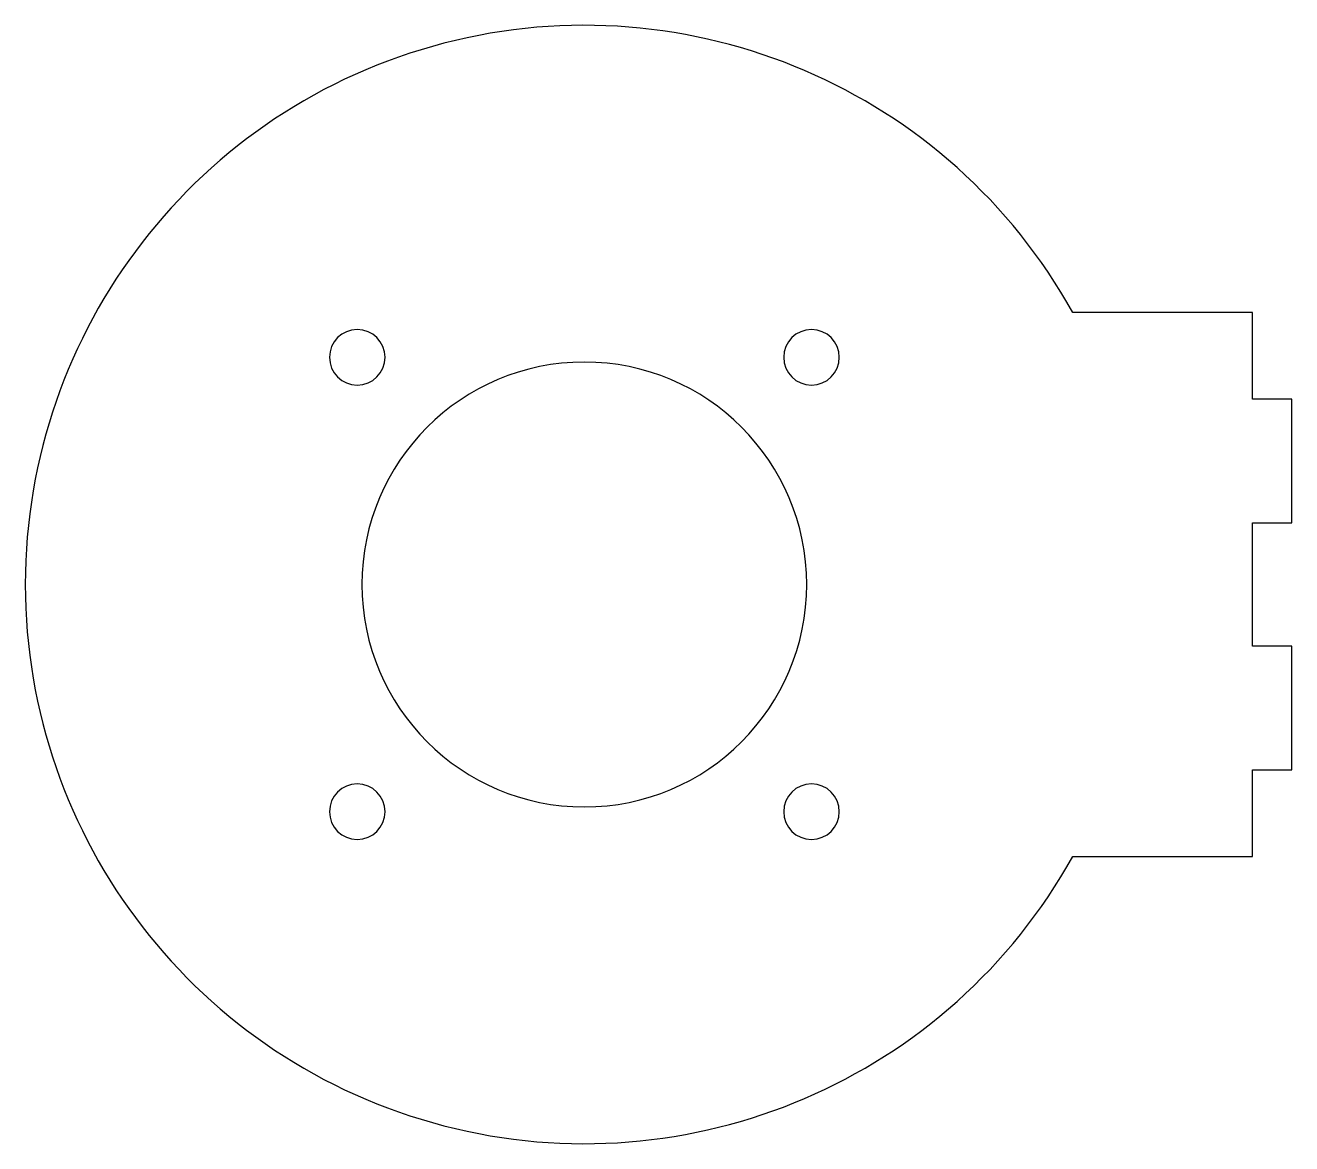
# Model space of a CAD drawing. Header units: millimetres. Extents: x 0 to 102, y 0 to 90.
import ezdxf

# ---------------------------------------------------------------- set-up
doc = ezdxf.new("R2010")
doc.units = ezdxf.units.MM

msp = doc.modelspace()

# ---------------------------------------------------------------- linework, layer by layer
at = {"layer": 'CUT'}
for p, q in [((99.325, 67.25), (84.7919, 67.25)), ((99.325, 60.25), (99.325, 67.25)), ((102.5, 60.25), (99.325, 60.25)), ((102.5, 50.25), (102.5, 60.25)), ((99.325, 40.25), (99.325, 50.25)), ((99.325, 50.25), (102.5, 50.25)), ((102.5, 40.25), (99.325, 40.25)), ((102.5, 30.25), (102.5, 40.25)), ((99.325, 23.25), (99.325, 30.25)), ((99.325, 30.25), (102.5, 30.25)), ((84.7919, 23.25), (99.325, 23.25))]:
    msp.add_line(p, q, dxfattribs=at)
for centre, radius, start, end in [((45.25, 45.25), 45.25, 29.0903, 330.9097), ((26.8652, 63.6348), 2.25, 0, 180), ((63.6348, 63.6348), 2.25, 0, 180), ((26.8652, 63.6348), 2.25, 180, 0), ((63.6348, 63.6348), 2.25, 180, 0), ((45.25, 45.25), 18, 0, 180), ((45.25, 45.25), 18, 180, 0), ((26.8652, 26.8652), 2.25, 0, 180), ((63.6348, 26.8652), 2.25, 0, 180), ((26.8652, 26.8652), 2.25, 180, 0), ((63.6348, 26.8652), 2.25, 180, 0)]:
    msp.add_arc(centre, radius, start, end, dxfattribs=at)

doc.saveas('drawing.dxf')
